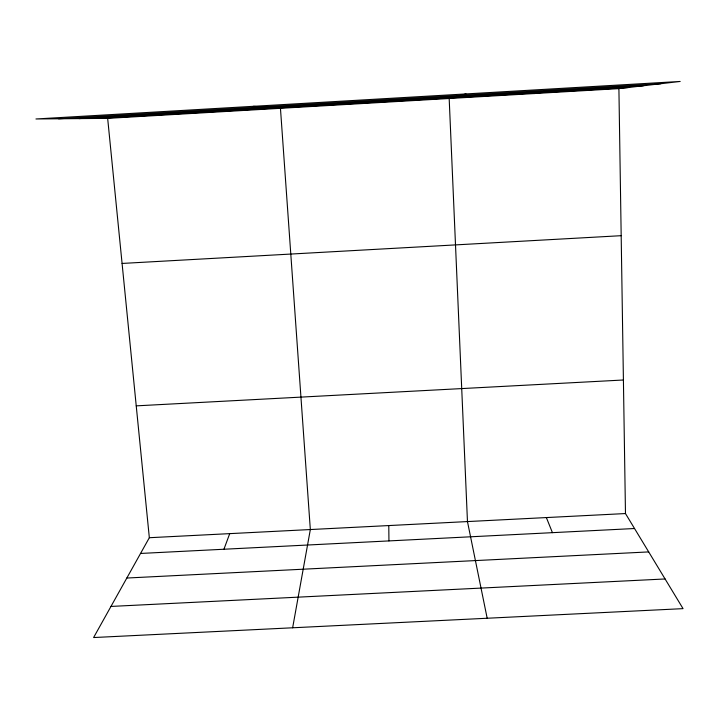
<?xml version="1.0" encoding="UTF-8"?>
<svg xmlns="http://www.w3.org/2000/svg" width="719" height="719" viewBox="0 0 719 719"><rect width="100%" height="100%" fill="white"/><g stroke="black" fill="none" stroke-linecap="round" stroke-linejoin="round"><path stroke-width="1.08" d="M292.642 627.786L310.338 529.544L280.455 108.317L253.349 106.313M223.933 549.235L229.721 533.633M107.661 118.365L149.336 537.713L93.605 637.546L683.05 608.642L625.476 513.555L618.906 88.626L680.174 81.454L35.95 118.977L107.661 118.365L618.906 88.626M465.966 93.928L449.177 98.503L467.467 521.572L487.176 618.25M533.911 93.569L539.951 92.661M58.572 118.788L660.815 83.719M79 118.608L643.352 85.768M96.526 118.464L628.397 87.52M122.077 263.442L621.18 235.688M136.233 405.858L623.409 380M149.336 537.713L625.476 513.555M140.556 553.45L634.535 528.519M126.832 578.031L648.7 551.913M110.969 606.432L665.084 578.966M186.239 113.243L193.923 113.35M363.877 102.907L364.686 103.419M546.368 517.572L552.435 532.662M388.79 525.562L388.943 540.913"/></g></svg>
